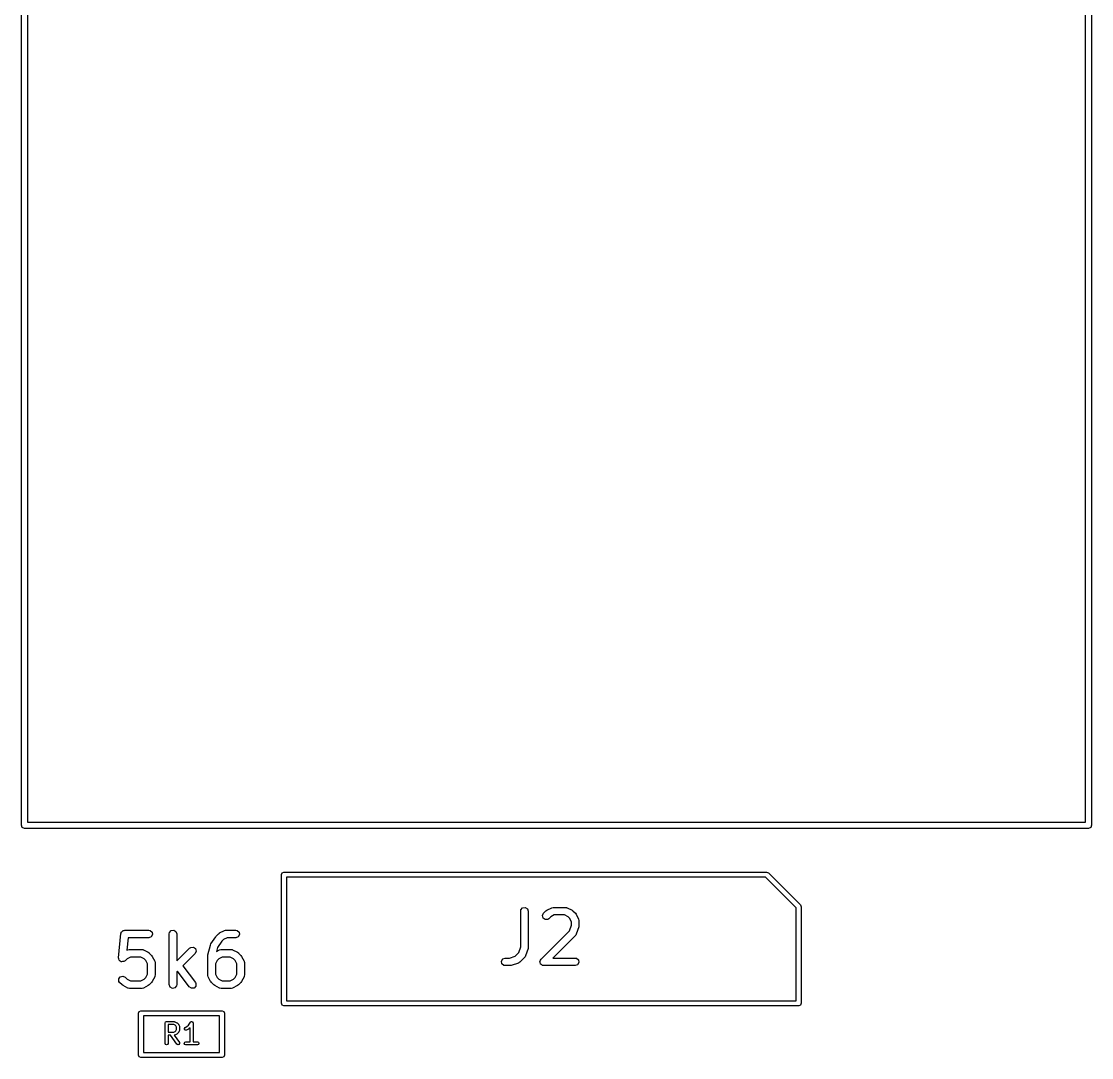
# Model space of a CAD drawing. Extents: x 65 to 209, y -133 to -44.
# Drawn here: x 180.14 to 201.26, y -106.79 to -86.34 of the extents above; entities that cross this region are included whole.
import ezdxf

# ---------------------------------------------------------------- set-up
doc = ezdxf.new("R2010")
doc.units = 0
doc.layers.add('BLACK', color=7, linetype='CONTINUOUS')

msp = doc.modelspace()

# ---------------------------------------------------------------- linework, layer by layer
at = {"layer": 'BLACK', "linetype": 'CONTINUOUS'}
for p, q in [((180.143, -102.208), (180.143, -51.208)), ((201.143, -102.148), (201.143, -51.268)), ((201.263, -51.208), (201.263, -102.208)), ((180.263, -52.5329), (180.263, -102.148)), ((180.161, -102.25), (180.143, -102.208)), ((180.263, -102.148), (201.143, -102.148)), ((201.263, -102.208), (201.246, -102.25)), ((180.203, -102.268), (180.161, -102.25)), ((201.203, -102.268), (180.203, -102.268)), ((201.246, -102.25), (201.203, -102.268)), ((185.274, -103.18), (185.289, -103.145)), ((185.274, -105.72), (185.274, -103.18)), ((185.289, -103.145), (185.324, -103.13)), ((185.324, -103.13), (194.849, -103.13)), ((185.374, -103.23), (185.374, -105.67)), ((194.828, -103.23), (185.374, -103.23)), ((195.434, -103.836), (194.828, -103.23)), ((194.849, -103.13), (194.884, -103.145)), ((194.884, -103.145), (195.519, -103.78)), ((189.996, -103.902), (190, -103.877)), ((189.996, -104.604), (189.996, -103.902)), ((190, -103.877), (190.033, -103.837)), ((190.033, -103.837), (190.084, -103.829)), ((190.084, -103.829), (190.128, -103.854)), ((190.128, -103.854), (190.146, -103.902)), ((190.146, -103.902), (190.146, -104.617)), ((190.446, -103.945), (190.494, -103.897)), ((190.494, -103.897), (190.512, -103.884)), ((190.512, -103.884), (190.513, -103.883)), ((190.513, -103.883), (190.609, -103.835)), ((190.609, -103.835), (190.634, -103.828)), ((190.634, -103.828), (190.638, -103.829)), ((190.638, -103.829), (190.642, -103.827)), ((190.642, -103.827), (190.88, -103.827)), ((190.88, -103.827), (190.906, -103.832)), ((190.906, -103.832), (190.909, -103.835)), ((190.909, -103.835), (190.914, -103.835)), ((190.914, -103.835), (191.009, -103.883)), ((191.009, -103.883), (191.027, -103.896)), ((191.027, -103.896), (191.028, -103.897)), ((191.028, -103.897), (191.076, -103.945)), ((195.434, -105.67), (195.434, -103.836)), ((195.519, -103.78), (195.534, -103.815)), ((195.534, -103.815), (195.534, -105.72)), ((190.425, -103.991), (190.446, -103.945)), ((190.438, -104.041), (190.425, -103.991)), ((190.48, -104.07), (190.438, -104.041)), ((190.531, -104.066), (190.48, -104.07)), ((190.552, -104.051), (190.531, -104.066)), ((190.591, -104.012), (190.552, -104.051)), ((190.66, -103.977), (190.591, -104.012)), ((190.862, -103.977), (190.66, -103.977)), ((190.931, -104.012), (190.862, -103.977)), ((190.961, -104.042), (190.931, -104.012)), ((190.996, -104.111), (190.961, -104.042)), ((190.996, -104.176), (190.996, -104.111)), ((191.076, -103.945), (191.089, -103.963)), ((191.089, -103.963), (191.09, -103.964)), ((191.09, -103.964), (191.138, -104.059)), ((191.138, -104.059), (191.145, -104.084)), ((191.145, -104.084), (191.144, -104.089)), ((191.144, -104.089), (191.146, -104.093)), ((191.146, -104.093), (191.146, -104.188)), ((182.111, -104.336), (182.115, -104.319)), ((182.115, -104.319), (182.127, -104.308)), ((182.127, -104.308), (182.135, -104.295)), ((182.135, -104.295), (182.145, -104.291)), ((182.145, -104.291), (182.152, -104.284)), ((182.152, -104.284), (182.168, -104.282)), ((182.168, -104.282), (182.183, -104.277)), ((182.183, -104.277), (182.659, -104.277)), ((182.659, -104.277), (182.685, -104.282)), ((182.685, -104.282), (182.724, -104.314)), ((182.724, -104.314), (182.733, -104.365)), ((183.06, -104.352), (183.065, -104.326)), ((183.065, -104.326), (183.098, -104.287)), ((183.098, -104.287), (183.148, -104.278)), ((183.148, -104.278), (183.193, -104.304)), ((183.193, -104.304), (183.21, -104.352)), ((184.054, -104.333), (184.149, -104.285)), ((184.149, -104.285), (184.174, -104.277)), ((184.174, -104.277), (184.179, -104.279)), ((184.179, -104.279), (184.183, -104.277)), ((184.183, -104.277), (184.373, -104.277)), ((184.373, -104.277), (184.399, -104.282)), ((184.399, -104.282), (184.438, -104.314)), ((184.438, -104.314), (184.447, -104.365)), ((190.399, -104.849), (190.957, -104.29)), ((190.957, -104.29), (190.996, -104.176)), ((191.142, -104.212), (191.094, -104.355)), ((191.146, -104.188), (191.142, -104.21)), ((191.142, -104.21), (191.142, -104.212)), ((182.061, -104.821), (182.108, -104.345)), ((182.108, -104.345), (182.109, -104.341)), ((182.109, -104.339), (182.111, -104.336)), ((182.109, -104.341), (182.109, -104.339)), ((182.251, -104.427), (182.226, -104.675)), ((182.659, -104.427), (182.251, -104.427)), ((182.707, -104.409), (182.659, -104.427)), ((182.733, -104.365), (182.707, -104.409)), ((183.06, -105.352), (183.06, -104.352)), ((183.21, -104.352), (183.21, -104.885)), ((183.882, -104.548), (183.978, -104.406)), ((183.978, -104.406), (183.986, -104.397)), ((183.986, -104.397), (183.987, -104.394)), ((183.987, -104.394), (184.035, -104.347)), ((184.098, -104.495), (184.014, -104.621)), ((184.035, -104.347), (184.053, -104.334)), ((184.053, -104.334), (184.054, -104.333)), ((184.132, -104.461), (184.098, -104.495)), ((184.201, -104.427), (184.132, -104.461)), ((184.373, -104.427), (184.201, -104.427)), ((184.422, -104.409), (184.373, -104.427)), ((184.447, -104.365), (184.422, -104.409)), ((191.076, -104.384), (190.633, -104.827)), ((191.078, -104.38), (191.076, -104.384)), ((191.082, -104.378), (191.078, -104.38)), ((191.094, -104.355), (191.082, -104.378)), ((182.226, -104.675), (182.245, -104.666)), ((182.245, -104.666), (182.27, -104.658)), ((182.27, -104.658), (182.274, -104.659)), ((182.274, -104.659), (182.278, -104.658)), ((182.278, -104.658), (182.516, -104.658)), ((182.516, -104.658), (182.542, -104.662)), ((182.542, -104.662), (182.545, -104.665)), ((182.545, -104.665), (182.55, -104.666)), ((182.55, -104.666), (182.645, -104.713)), ((182.645, -104.713), (182.663, -104.727)), ((182.663, -104.727), (182.665, -104.728)), ((182.665, -104.728), (182.712, -104.775)), ((183.21, -104.885), (183.463, -104.632)), ((183.569, -104.738), (183.33, -104.978)), ((183.463, -104.632), (183.485, -104.617)), ((183.485, -104.617), (183.536, -104.613)), ((183.536, -104.613), (183.578, -104.642)), ((183.591, -104.692), (183.569, -104.738)), ((183.578, -104.642), (183.591, -104.692)), ((183.824, -104.762), (183.872, -104.572)), ((183.872, -104.572), (183.882, -104.549)), ((183.882, -104.549), (183.882, -104.548)), ((184.014, -104.621), (183.996, -104.695)), ((183.996, -104.695), (184.054, -104.666)), ((184.054, -104.666), (184.079, -104.658)), ((184.079, -104.658), (184.083, -104.659)), ((184.083, -104.659), (184.088, -104.658)), ((184.088, -104.658), (184.278, -104.658)), ((184.278, -104.658), (184.304, -104.662)), ((184.304, -104.662), (184.307, -104.665)), ((184.307, -104.665), (184.312, -104.666)), ((184.312, -104.666), (184.407, -104.713)), ((184.407, -104.713), (184.425, -104.727)), ((184.425, -104.727), (184.426, -104.728)), ((184.426, -104.728), (184.474, -104.775)), ((189.887, -104.789), (189.957, -104.719)), ((189.957, -104.719), (189.996, -104.604)), ((190.142, -104.64), (190.094, -104.783)), ((190.146, -104.617), (190.142, -104.639)), ((190.142, -104.639), (190.142, -104.64)), ((182.061, -104.822), (182.061, -104.821)), ((182.061, -104.821), (182.061, -104.821)), ((182.067, -104.846), (182.061, -104.822)), ((182.073, -104.87), (182.067, -104.846)), ((182.074, -104.871), (182.073, -104.87)), ((182.095, -104.886), (182.074, -104.871)), ((182.074, -104.871), (182.074, -104.871)), ((182.115, -104.9), (182.095, -104.886)), ((182.116, -104.9), (182.115, -104.9)), ((182.141, -104.898), (182.116, -104.901)), ((182.116, -104.901), (182.116, -104.9)), ((182.166, -104.897), (182.141, -104.898)), ((182.167, -104.896), (182.166, -104.897)), ((182.188, -104.881), (182.167, -104.896)), ((182.167, -104.896), (182.167, -104.896)), ((182.227, -104.842), (182.188, -104.881)), ((182.296, -104.808), (182.227, -104.842)), ((182.499, -104.808), (182.296, -104.808)), ((182.567, -104.842), (182.499, -104.808)), ((182.598, -104.873), (182.567, -104.842)), ((182.632, -104.941), (182.598, -104.873)), ((182.632, -105.144), (182.632, -104.941)), ((182.712, -104.775), (182.725, -104.794)), ((182.725, -104.794), (182.726, -104.795)), ((182.726, -104.795), (182.774, -104.89)), ((182.774, -104.89), (182.781, -104.915)), ((182.781, -104.915), (182.78, -104.919)), ((182.78, -104.919), (182.782, -104.923)), ((182.782, -104.923), (182.782, -105.162)), ((183.822, -104.781), (183.825, -104.766)), ((183.822, -105.162), (183.822, -104.781)), ((183.825, -104.766), (183.824, -104.762)), ((184.006, -104.873), (183.972, -104.941)), ((183.972, -104.941), (183.972, -105.144)), ((184.037, -104.842), (184.006, -104.873)), ((184.105, -104.808), (184.037, -104.842)), ((184.26, -104.808), (184.105, -104.808)), ((184.329, -104.842), (184.26, -104.808)), ((184.359, -104.873), (184.329, -104.842)), ((184.394, -104.941), (184.359, -104.873)), ((184.394, -105.144), (184.394, -104.941)), ((184.474, -104.775), (184.487, -104.794)), ((184.487, -104.794), (184.488, -104.795)), ((184.488, -104.795), (184.536, -104.89)), ((184.536, -104.89), (184.543, -104.915)), ((184.543, -104.915), (184.542, -104.919)), ((184.542, -104.919), (184.544, -104.923)), ((184.544, -104.923), (184.544, -105.162)), ((189.616, -104.889), (189.642, -104.845)), ((189.625, -104.94), (189.616, -104.889)), ((189.664, -104.973), (189.625, -104.94)), ((189.642, -104.845), (189.69, -104.827)), ((189.69, -104.827), (189.773, -104.827)), ((189.773, -104.827), (189.887, -104.789)), ((189.952, -104.926), (189.809, -104.974)), ((189.955, -104.923), (189.952, -104.926)), ((189.96, -104.923), (189.955, -104.923)), ((189.981, -104.908), (189.96, -104.923)), ((190.076, -104.813), (189.981, -104.908)), ((190.078, -104.808), (190.076, -104.813)), ((190.082, -104.806), (190.078, -104.808)), ((190.094, -104.783), (190.082, -104.806)), ((190.377, -104.896), (190.378, -104.893)), ((190.383, -104.918), (190.377, -104.896)), ((190.378, -104.889), (190.389, -104.87)), ((190.378, -104.893), (190.378, -104.889)), ((190.387, -104.94), (190.383, -104.918)), ((190.389, -104.942), (190.387, -104.94)), ((190.389, -104.87), (190.399, -104.849)), ((190.39, -104.945), (190.389, -104.942)), ((190.409, -104.958), (190.39, -104.945)), ((190.426, -104.973), (190.409, -104.958)), ((190.633, -104.827), (191.071, -104.827)), ((191.071, -104.827), (191.096, -104.832)), ((191.119, -104.96), (191.071, -104.977)), ((191.096, -104.832), (191.136, -104.865)), ((191.145, -104.915), (191.119, -104.96)), ((191.136, -104.865), (191.145, -104.915)), ((182.598, -105.212), (182.632, -105.144)), ((182.782, -105.162), (182.777, -105.187)), ((183.222, -105.085), (183.21, -105.097)), ((183.21, -105.097), (183.21, -105.352)), ((183.456, -105.397), (183.222, -105.085)), ((183.33, -104.978), (183.576, -105.307)), ((183.824, -105.166), (183.822, -105.162)), ((183.823, -105.17), (183.824, -105.166)), ((183.83, -105.195), (183.823, -105.17)), ((183.972, -105.144), (184.006, -105.212)), ((184.359, -105.212), (184.394, -105.144)), ((184.544, -105.162), (184.539, -105.187)), ((189.69, -104.977), (189.664, -104.973)), ((189.785, -104.977), (189.69, -104.977)), ((189.786, -104.977), (189.785, -104.977)), ((189.809, -104.974), (189.786, -104.977)), ((190.431, -104.974), (190.426, -104.973)), ((190.432, -104.975), (190.431, -104.974)), ((190.435, -104.975), (190.432, -104.975)), ((190.452, -104.977), (190.435, -104.975)), ((191.071, -104.977), (190.452, -104.977)), ((182.063, -105.237), (182.092, -105.195)), ((182.067, -105.288), (182.063, -105.237)), ((182.082, -105.31), (182.067, -105.288)), ((182.13, -105.357), (182.082, -105.31)), ((182.092, -105.195), (182.142, -105.182)), ((182.131, -105.358), (182.13, -105.357)), ((182.149, -105.371), (182.131, -105.358)), ((182.142, -105.182), (182.188, -105.204)), ((182.245, -105.419), (182.149, -105.371)), ((182.188, -105.204), (182.227, -105.243)), ((182.227, -105.243), (182.296, -105.277)), ((182.296, -105.277), (182.499, -105.277)), ((182.499, -105.277), (182.567, -105.243)), ((182.645, -105.371), (182.55, -105.419)), ((182.567, -105.243), (182.598, -105.212)), ((182.646, -105.37), (182.645, -105.371)), ((182.665, -105.357), (182.646, -105.37)), ((182.712, -105.31), (182.665, -105.357)), ((182.713, -105.308), (182.712, -105.31)), ((182.726, -105.29), (182.713, -105.308)), ((182.774, -105.195), (182.726, -105.29)), ((182.777, -105.187), (182.774, -105.191)), ((182.774, -105.191), (182.774, -105.195)), ((183.078, -105.4), (183.06, -105.352)), ((183.206, -105.378), (183.173, -105.417)), ((183.21, -105.352), (183.206, -105.378)), ((183.585, -105.381), (183.55, -105.419)), ((183.576, -105.307), (183.588, -105.33)), ((183.588, -105.33), (183.585, -105.381)), ((183.878, -105.29), (183.83, -105.195)), ((183.879, -105.291), (183.878, -105.29)), ((183.892, -105.31), (183.879, -105.291)), ((183.939, -105.357), (183.892, -105.31)), ((183.941, -105.358), (183.939, -105.357)), ((183.959, -105.371), (183.941, -105.358)), ((184.054, -105.419), (183.959, -105.371)), ((184.006, -105.212), (184.037, -105.243)), ((184.037, -105.243), (184.105, -105.277)), ((184.105, -105.277), (184.26, -105.277)), ((184.26, -105.277), (184.329, -105.243)), ((184.407, -105.371), (184.312, -105.419)), ((184.329, -105.243), (184.359, -105.212)), ((184.408, -105.37), (184.407, -105.371)), ((184.426, -105.357), (184.408, -105.37)), ((184.474, -105.31), (184.426, -105.357)), ((184.475, -105.308), (184.474, -105.31)), ((184.488, -105.29), (184.475, -105.308)), ((184.536, -105.195), (184.488, -105.29)), ((184.539, -105.187), (184.536, -105.191)), ((184.536, -105.191), (184.536, -105.195)), ((182.249, -105.42), (182.245, -105.419)), ((182.253, -105.422), (182.249, -105.42)), ((182.278, -105.427), (182.253, -105.422)), ((182.516, -105.427), (182.278, -105.427)), ((182.52, -105.425), (182.516, -105.427)), ((182.525, -105.426), (182.52, -105.425)), ((182.55, -105.419), (182.525, -105.426)), ((183.122, -105.426), (183.078, -105.4)), ((183.173, -105.417), (183.122, -105.426)), ((183.499, -105.425), (183.456, -105.397)), ((183.55, -105.419), (183.499, -105.425)), ((184.059, -105.42), (184.054, -105.419)), ((184.062, -105.422), (184.059, -105.42)), ((184.088, -105.427), (184.062, -105.422)), ((184.278, -105.427), (184.088, -105.427)), ((184.282, -105.425), (184.278, -105.427)), ((184.287, -105.426), (184.282, -105.425)), ((184.312, -105.419), (184.287, -105.426)), ((185.289, -105.755), (185.274, -105.72)), ((185.324, -105.77), (185.289, -105.755)), ((195.484, -105.77), (185.324, -105.77)), ((185.374, -105.67), (195.434, -105.67)), ((195.519, -105.755), (195.484, -105.77)), ((195.534, -105.72), (195.519, -105.755)), ((182.452, -105.917), (182.467, -105.882)), ((182.452, -106.742), (182.452, -105.917)), ((182.467, -105.882), (182.502, -105.867)), ((182.502, -105.867), (184.102, -105.867)), ((182.552, -105.967), (182.552, -106.692)), ((184.052, -105.967), (182.552, -105.967)), ((184.052, -106.692), (184.052, -105.967)), ((184.102, -105.867), (184.137, -105.882)), ((184.137, -105.882), (184.152, -105.917)), ((184.152, -105.917), (184.152, -106.742)), ((182.977, -106.111), (182.986, -106.089)), ((182.977, -106.511), (182.977, -106.111)), ((182.986, -106.089), (183.007, -106.081)), ((183.007, -106.081), (183.159, -106.081)), ((183.037, -106.141), (183.037, -106.29)), ((183.152, -106.141), (183.037, -106.141)), ((183.179, -106.154), (183.152, -106.141)), ((183.159, -106.081), (183.166, -106.083)), ((183.166, -106.083), (183.173, -106.084)), ((183.173, -106.084), (183.211, -106.103)), ((183.192, -106.166), (183.179, -106.154)), ((183.205, -106.194), (183.192, -106.166)), ((183.205, -106.237), (183.205, -106.194)), ((183.211, -106.103), (183.214, -106.106)), ((183.214, -106.106), (183.218, -106.108)), ((183.218, -106.108), (183.237, -106.127)), ((183.237, -106.127), (183.239, -106.132)), ((183.239, -106.132), (183.243, -106.135)), ((183.243, -106.135), (183.262, -106.173)), ((183.262, -106.173), (183.263, -106.18)), ((183.263, -106.18), (183.265, -106.187)), ((183.265, -106.187), (183.265, -106.244)), ((183.359, -106.215), (183.374, -106.198)), ((183.361, -106.238), (183.359, -106.215)), ((183.374, -106.198), (183.408, -106.181)), ((183.439, -106.233), (183.401, -106.252)), ((183.408, -106.181), (183.441, -106.149)), ((183.442, -106.229), (183.439, -106.233)), ((183.441, -106.149), (183.477, -106.094)), ((183.447, -106.227), (183.442, -106.229)), ((183.472, -106.202), (183.447, -106.227)), ((183.472, -106.481), (183.472, -106.202)), ((183.477, -106.094), (183.48, -106.092)), ((183.48, -106.092), (183.481, -106.089)), ((183.481, -106.089), (183.489, -106.086)), ((183.489, -106.086), (183.496, -106.081)), ((183.496, -106.081), (183.499, -106.082)), ((183.499, -106.082), (183.502, -106.081)), ((183.502, -106.081), (183.51, -106.084)), ((183.51, -106.084), (183.519, -106.086)), ((183.519, -106.086), (183.52, -106.088)), ((183.52, -106.088), (183.523, -106.089)), ((183.523, -106.089), (183.527, -106.097)), ((183.527, -106.097), (183.531, -106.105)), ((183.531, -106.105), (183.531, -106.108)), ((183.531, -106.108), (183.532, -106.111)), ((183.532, -106.111), (183.532, -106.481)), ((183.037, -106.29), (183.152, -106.29)), ((183.086, -106.35), (183.037, -106.35)), ((183.037, -106.35), (183.037, -106.511)), ((183.211, -106.528), (183.086, -106.35)), ((183.152, -106.29), (183.179, -106.276)), ((183.166, -106.347), (183.16, -106.35)), ((183.16, -106.35), (183.26, -106.493)), ((183.173, -106.347), (183.166, -106.347)), ((183.211, -106.328), (183.173, -106.347)), ((183.179, -106.276), (183.192, -106.264)), ((183.192, -106.264), (183.205, -106.237)), ((183.214, -106.324), (183.211, -106.328)), ((183.218, -106.322), (183.214, -106.324)), ((183.237, -106.303), (183.218, -106.322)), ((183.239, -106.299), (183.237, -106.303)), ((183.243, -106.295), (183.239, -106.299)), ((183.262, -106.257), (183.243, -106.295)), ((183.263, -106.25), (183.262, -106.257)), ((183.265, -106.244), (183.263, -106.25)), ((183.378, -106.253), (183.361, -106.238)), ((183.401, -106.252), (183.378, -106.253)), ((182.986, -106.532), (182.977, -106.511)), ((183.007, -106.541), (182.986, -106.532)), ((183.028, -106.532), (183.007, -106.541)), ((183.037, -106.511), (183.028, -106.532)), ((183.23, -106.54), (183.211, -106.528)), ((183.253, -106.535), (183.23, -106.54)), ((183.265, -106.516), (183.253, -106.535)), ((183.26, -106.493), (183.265, -106.516)), ((183.358, -106.511), (183.367, -106.489)), ((183.367, -106.532), (183.358, -106.511)), ((183.367, -106.489), (183.388, -106.481)), ((183.388, -106.541), (183.367, -106.532)), ((183.388, -106.481), (183.472, -106.481)), ((183.616, -106.541), (183.388, -106.541)), ((183.532, -106.481), (183.616, -106.481)), ((183.616, -106.481), (183.637, -106.489)), ((183.637, -106.532), (183.616, -106.541)), ((183.637, -106.489), (183.646, -106.511)), ((183.646, -106.511), (183.637, -106.532)), ((182.467, -106.777), (182.452, -106.742)), ((182.502, -106.792), (182.467, -106.777)), ((184.102, -106.792), (182.502, -106.792)), ((182.552, -106.692), (184.052, -106.692)), ((184.137, -106.777), (184.102, -106.792)), ((184.152, -106.742), (184.137, -106.777))]:
    msp.add_line(p, q, dxfattribs=at)

doc.saveas('drawing.dxf')
